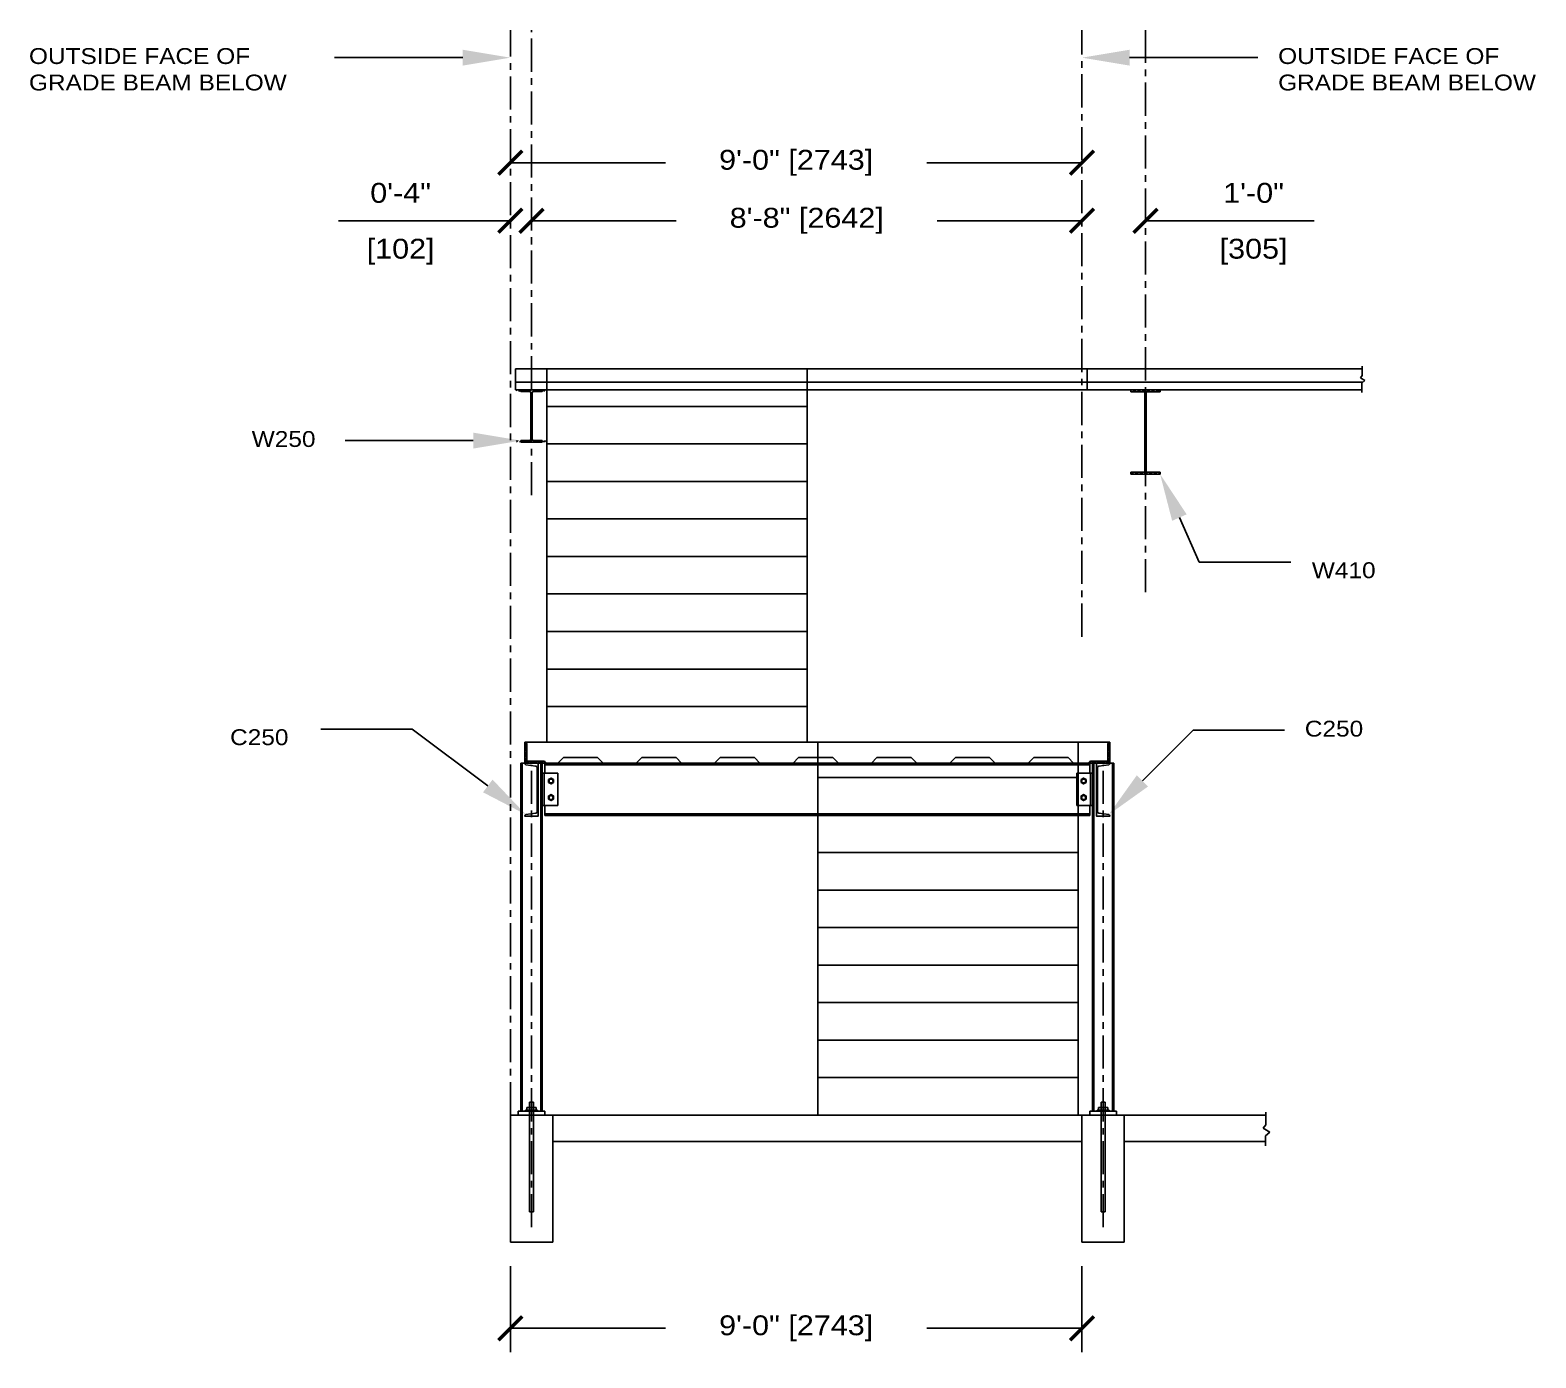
# Model space of a CAD drawing. Header units: inches. Extents: x -54 to 1371, y 14 to 582.
# Drawn here: x -54 to 230.5, y 57.8 to 308.7 of the extents above; entities that cross this region are included whole.
import ezdxf

# ---------------------------------------------------------------- set-up
doc = ezdxf.new("R2010")
doc.units = ezdxf.units.IN
doc.header["$MEASUREMENT"] = 0
doc.linetypes.add('CENTER', pattern=[2, 1.25, -0.25, 0.25, -0.25])
for name, color, linetype in [('C-241-1', 241, 'Continuous'), ('Center', 251, 'CENTER'), ('Dim', 5, 'Continuous'), ('Dim @ 48', 5, 'Continuous'), ('LAYER131A', 131, 'Continuous'), ('Mleader @ 48', 5, 'Continuous'), ('Struc_Section_BP', 135, 'Continuous'), ('Struc_Section_Conc', 71, 'Continuous'), ('Struc_Section_Dim', 5, 'Continuous'), ('Struc_Section_MachineBolt', 133, 'Continuous'), ('Struc_Section_Stair', 131, 'Continuous'), ('Struc_Section_Steel', 11, 'Continuous'), ('Structural_Section_StAngle', 2, 'Continuous'), ('Structural_Steel_Deck', 41, 'Continuous'), ('Structural_SteelBeam', 22, 'Continuous')]:
    doc.layers.add(name, color=color, linetype=linetype)
doc.styles.add('ROMANS', font='txt', dxfattribs={"width": 1.15})
doc.dimstyles.new('ROMANS', dxfattribs={"dimtxt": 0.078125, "dimasz": 0.09375, "dimexe": 0.09375, "dimexo": 0.09375, "dimgap": 0.0625, "dimtad": 0, "dimtih": 1, "dimdec": 4, "dimzin": 0, "dimdsep": 46, "dimtxsty": 'ROMANS', "dimcen": 0.0625, "dimadec": 0, "dimazin": 0, "dimtfac": 1, "dimtdec": 4, "dimtofl": 0, "dimtmove": 0, "dimatfit": 3, "dimfxl": 1, "dimtolj": 1, "dimtzin": 0, "dimarcsym": 0})
doc.dimstyles.new('ROMANS-beside', dxfattribs={"dimtxt": 0.078125, "dimasz": 0.09375, "dimexe": 0.09375, "dimexo": 0.09375, "dimgap": 0.0625, "dimtad": 1, "dimtih": 1, "dimdec": 4, "dimzin": 0, "dimdsep": 46, "dimtxsty": 'ROMANS', "dimcen": 0.0625, "dimadec": 0, "dimazin": 0, "dimtfac": 1, "dimtdec": 4, "dimtofl": 0, "dimtmove": 0, "dimatfit": 3, "dimfxl": 1, "dimtolj": 1, "dimtzin": 0, "dimarcsym": 0})

# ---------------------------------------------------------------- blocks, each defined once
blk = doc.blocks.new('_ARCHTICK')
at = {"color": 0, "linetype": 'Continuous', "const_width": 0.15}
blk.add_lwpolyline([(-0.5, -0.5), (0.5, 0.5)], dxfattribs=at)
blk = doc.blocks.new('*D13')
at = {"layer": 'DEFPOINTS', "color": 0, "transparency": 16777216}
for p in [(36.74, 283.61), (36.74, 282.2), (144.74, 282.2)]:
    blk.add_point(p, dxfattribs=at)
at = {"layer": 'Dim', "lineweight": -2, "transparency": 16777216}
for p, q in [((36.74, 286.7), (36.74, 288.11)), ((144.74, 286.7), (144.74, 288.11)), ((36.65, 283.61), (66.08, 283.61)), ((144.84, 283.61), (115.41, 283.61))]:
    blk.add_line(p, q, dxfattribs=at)
at = {"layer": 'Dim', "lineweight": -2, "transparency": 16777216, "xscale": 4.5, "yscale": 4.5, "zscale": 4.5, "rotation": 180}
blk.add_blockref('_ARCHTICK', (36.74, 283.61), dxfattribs=at)
at = {"layer": 'Dim', "lineweight": -2, "transparency": 16777216, "xscale": 4.5, "yscale": 4.5, "zscale": 4.5}
blk.add_blockref('_ARCHTICK', (144.74, 283.61), dxfattribs=at)
at = {"layer": 'Dim', "transparency": 16777216, "insert": (90.74, 283.61), "char_height": 3.75, "attachment_point": 5, "style": 'ROMANS'}
blk.add_mtext('\\A1;9\'-0" [2743]', dxfattribs=at)
blk = doc.blocks.new('*D14')
at = {"layer": 'DEFPOINTS', "color": 0, "transparency": 16777216}
for p in [(40.74, 272.97), (40.74, 272.66), (144.74, 272.97)]:
    blk.add_point(p, dxfattribs=at)
at = {"layer": 'Dim', "lineweight": -2, "transparency": 16777216}
for p, q in [((40.65, 272.66), (68.08, 272.66)), ((144.84, 272.66), (117.41, 272.66)), ((40.74, 268.47), (40.74, 268.16)), ((144.74, 268.47), (144.74, 268.16))]:
    blk.add_line(p, q, dxfattribs=at)
at = {"layer": 'Dim', "lineweight": -2, "transparency": 16777216, "xscale": 4.5, "yscale": 4.5, "zscale": 4.5, "rotation": 180}
blk.add_blockref('_ARCHTICK', (40.74, 272.66), dxfattribs=at)
at = {"layer": 'Dim', "lineweight": -2, "transparency": 16777216, "xscale": 4.5, "yscale": 4.5, "zscale": 4.5}
blk.add_blockref('_ARCHTICK', (144.74, 272.66), dxfattribs=at)
at = {"layer": 'Dim', "transparency": 16777216, "insert": (92.74, 272.66), "char_height": 3.75, "attachment_point": 5, "style": 'ROMANS'}
blk.add_mtext('\\A1;8\'-8" [2642]', dxfattribs=at)
blk = doc.blocks.new('*D15')
at = {"layer": 'DEFPOINTS', "color": 0, "transparency": 16777216}
for p in [(36.74, 272.66), (36.74, 272.66), (40.74, 272.66)]:
    blk.add_point(p, dxfattribs=at)
at = {"layer": 'Dim', "lineweight": -2, "transparency": 16777216}
for p, q in [((36.74, 272.66), (4.29, 272.66)), ((40.74, 272.66), (45.24, 272.66))]:
    blk.add_line(p, q, dxfattribs=at)
at = {"layer": 'Dim', "lineweight": -2, "transparency": 16777216, "xscale": 4.5, "yscale": 4.5, "zscale": 4.5}
blk.add_blockref('_ARCHTICK', (36.74, 272.66), dxfattribs=at)
at = {"layer": 'Dim', "lineweight": -2, "transparency": 16777216, "xscale": 4.5, "yscale": 4.5, "zscale": 4.5, "rotation": 180}
blk.add_blockref('_ARCHTICK', (40.74, 272.66), dxfattribs=at)
at = {"layer": 'Dim', "transparency": 16777216, "char_height": 3.75, "attachment_point": 5, "style": 'ROMANS'}
for s, insert in [('\\A1;0\'-4"', (16.01, 277.9)), ('\\A1;[102]', (16.01, 266.81))]:
    blk.add_mtext(s, dxfattribs=dict(at, insert=insert))
blk = doc.blocks.new('OUTSTANDINGCONN1')
at = {"layer": 'Struc_Section_MachineBolt', "ltscale": 2}
for points in [[(1.2, 4.36), (1.69, 4.08), (2.18, 4.36), (2.18, 4.92), (1.69, 5.2), (1.2, 4.92)], [(1.2, 1.22), (1.69, 0.94), (2.18, 1.22), (2.18, 1.78), (1.69, 2.06), (1.2, 1.78)]]:
    blk.add_lwpolyline(points, close=True, dxfattribs=at)
for centre in [(1.69, 4.64), (1.69, 1.5)]:
    blk.add_circle(centre, 0.375, dxfattribs=at)
at = {"layer": 'Struc_Section_Steel', "color": 131, "ltscale": 2}
for p, q in [((0, 6.14), (3, 6.14)), ((0, 6.14), (0, 0)), ((0.38, 6.14), (0.38, 0)), ((3, 6.14), (3, 0)), ((0, 0), (3, 0))]:
    blk.add_line(p, q, dxfattribs=at)
blk = doc.blocks.new('*D16')
at = {"layer": 'DEFPOINTS', "color": 0, "transparency": 16777216}
for p in [(144.74, 272.66), (156.74, 272.66), (156.74, 272.66)]:
    blk.add_point(p, dxfattribs=at)
at = {"layer": 'Dim', "lineweight": -2, "transparency": 16777216}
for p, q in [((144.74, 272.66), (140.24, 272.66)), ((156.74, 272.66), (188.58, 272.66))]:
    blk.add_line(p, q, dxfattribs=at)
at = {"layer": 'Dim', "lineweight": -2, "transparency": 16777216, "xscale": 4.5, "yscale": 4.5, "zscale": 4.5}
blk.add_blockref('_ARCHTICK', (144.74, 272.66), dxfattribs=at)
at = {"layer": 'Dim', "lineweight": -2, "transparency": 16777216, "xscale": 4.5, "yscale": 4.5, "zscale": 4.5, "rotation": 180}
blk.add_blockref('_ARCHTICK', (156.74, 272.66), dxfattribs=at)
at = {"layer": 'Dim', "transparency": 16777216, "char_height": 3.75, "attachment_point": 5, "style": 'ROMANS'}
for s, insert in [('\\A1;1\'-0"', (177.16, 277.9)), ('\\A1;[305]', (177.16, 266.81))]:
    blk.add_mtext(s, dxfattribs=dict(at, insert=insert))
blk = doc.blocks.new('*D17')
at = {"layer": 'DEFPOINTS', "color": 0, "transparency": 16777216}
for p in [(36.74, 79.69), (144.74, 79.69), (144.74, 63.43)]:
    blk.add_point(p, dxfattribs=at)
at = {"layer": 'Dim', "lineweight": -2, "transparency": 16777216}
for p, q in [((36.74, 75.19), (36.74, 58.93)), ((144.74, 75.19), (144.74, 58.93)), ((36.65, 63.43), (66.08, 63.43)), ((144.84, 63.43), (115.41, 63.43))]:
    blk.add_line(p, q, dxfattribs=at)
at = {"layer": 'Dim', "lineweight": -2, "transparency": 16777216, "xscale": 4.5, "yscale": 4.5, "zscale": 4.5, "rotation": 180}
blk.add_blockref('_ARCHTICK', (36.74, 63.43), dxfattribs=at)
at = {"layer": 'Dim', "lineweight": -2, "transparency": 16777216, "xscale": 4.5, "yscale": 4.5, "zscale": 4.5}
blk.add_blockref('_ARCHTICK', (144.74, 63.43), dxfattribs=at)
at = {"layer": 'Dim', "transparency": 16777216, "insert": (90.74, 63.43), "char_height": 3.75, "attachment_point": 5, "style": 'ROMANS'}
blk.add_mtext('\\A1;9\'-0" [2743]', dxfattribs=at)
blk = doc.blocks.new('C250X23')
at = {"layer": 'Struc_Section_Steel'}
blk.add_lwpolyline([(2.34, 0.29, -0.361844), (2.56, 0.05), (2.56, 0), (0, 0), (0, 10), (2.56, 10), (2.56, 9.95, -0.361844), (2.34, 9.71), (0.46, 9.45, 0.374734), (0.24, 9.2), (0.24, 0.8, 0.374734), (0.46, 0.55)], format="xyb", close=True, dxfattribs=at)

msp = doc.modelspace()

# ---------------------------------------------------------------- hatches: boundary and pattern name
at = {"layer": 'Mleader @ 48'}
for points in [[(27.74186, 304.9712), (36.74186, 303.4712), (27.74186, 301.9712)], [(153.74186, 304.9712), (144.74186, 303.4712), (153.74186, 301.9712)], [(29.74186, 232.62602), (38.74186, 231.12602), (29.74186, 229.62602)], [(161.77208, 215.97889), (159.49186, 224.81352), (164.51411, 217.19597)], [(157.22831, 165.78281), (149.80369, 160.47951), (155.10699, 167.90413)], [(33.38292, 167.08227), (39.68003, 160.47951), (31.58187, 164.68306)]]:
    msp.add_hatch(color=256, dxfattribs=at).paths.add_polyline_path(points)
at = {"layer": 'Struc_Section_Steel', "ltscale": 2}
h = msp.add_hatch(dxfattribs=at)
h.set_pattern_fill('STEEL', color=256, style=0)
h.set_pattern_definition([(45, (-5.0075, 198.5102), (-0.441942, 0.441942), []), (45, (-4.85125, 198.09507), (-0.441942, 0.441942), [])])
h.paths.add_polyline_path([(43.61686, 240.37602), (43.61686, 240.68852), (37.86686, 240.68852), (37.86686, 240.37602), (40.36686, 240.37602, -0.414213568), (40.61686, 240.12602), (40.61686, 231.37602, -0.414213568), (40.36686, 231.12602), (37.86686, 231.12602), (37.86686, 230.81352), (43.61686, 230.81352), (43.61686, 231.12602), (41.11686, 231.12602, -0.414213568), (40.86686, 231.37602), (40.86686, 240.12602, -0.414213568), (41.11686, 240.37602)])
at = {"layer": 'Structural_Section_StAngle'}
h = msp.add_hatch(dxfattribs=at)
h.set_pattern_fill('STEEL', color=256, style=0)
h.set_pattern_definition([(45, (-6118.89216, -5983.92285), (-0.265165043, 0.265165043), []), (45, (-6118.7984, -5983.6416), (-0.265165043, 0.265165043), [])])
h.paths.add_polyline_path([(39.83358, 170.56352), (39.83358, 173.81352, 0.414213568), (39.45858, 174.18852), (39.45858, 170.18852), (43.45858, 170.18852, 0.414213568), (43.08358, 170.56352)])
h = msp.add_hatch(dxfattribs=at)
h.set_pattern_fill('STEEL', color=256, style=0)
h.set_pattern_definition([(135, (6306.37587, -5985.63516), (0.265165043, 0.265165043), []), (135, (6306.2821, -5985.88424), (0.265165043, 0.265165043), [])])
h.paths.add_polyline_path([(146.40013, 170.56352, 0.414213568), (146.02513, 170.18852), (150.02513, 170.18852), (150.02513, 174.18852, 0.414213568), (149.65013, 173.81352), (149.65013, 170.56352)])
at = {"layer": 'Structural_SteelBeam'}
h = msp.add_hatch(dxfattribs=at)
h.set_pattern_fill('STEEL', color=256, style=0)
h.set_pattern_definition([(45, (83.3827, 170.8492), (-0.4419417, 0.4419417), []), (45, (83.5389, 170.4341), (-0.4419417, 0.4419417), [])])
h.paths.add_polyline_path([(153.99186, 240.68852), (153.99186, 240.31352), (156.61686, 240.31352), (156.61686, 225.18852), (153.99186, 225.18852), (153.99186, 224.81352), (156.74186, 224.81352), (156.74186, 240.68852)])
h.paths.add_polyline_path([(159.49186, 240.31352), (159.49186, 240.68852), (156.74186, 240.68852), (156.74186, 224.81352), (159.49186, 224.81352), (159.49186, 225.18852), (156.86686, 225.18852), (156.86686, 240.31352)])

# ---------------------------------------------------------------- linework, layer by layer
at = {"layer": 'C-241-1'}
for p, q in [((40.36577, 106.16017), (40.36577, 105.11893)), ((41.11794, 106.16017), (40.36577, 106.16017)), ((41.11794, 106.16017), (41.11794, 105.11893)), ((148.36577, 106.16017), (148.36577, 105.11893)), ((148.36577, 106.16017), (149.11794, 106.16017)), ((149.11794, 106.16017), (149.11794, 105.11893)), ((41.86278, 104.62408), (39.62093, 104.62408)), ((39.62093, 104.62408), (39.62093, 104.43852)), ((41.86278, 104.43852), (39.62093, 104.43852)), ((41.61278, 105.11893), (39.87093, 105.11893)), ((39.87093, 105.11893), (39.87093, 104.62408)), ((41.61278, 105.11893), (41.61278, 104.62408)), ((41.86278, 104.62408), (41.86278, 104.43852)), ((147.62093, 104.62408), (149.86278, 104.62408)), ((147.62093, 104.62408), (147.62093, 104.43852)), ((147.62093, 104.43852), (149.86278, 104.43852)), ((147.87093, 105.11893), (149.61278, 105.11893)), ((147.87093, 105.11893), (147.87093, 104.62408)), ((149.61278, 105.11893), (149.61278, 104.62408)), ((149.86278, 104.62408), (149.86278, 104.43852))]:
    msp.add_line(p, q, dxfattribs=at)
at = {"layer": 'C-241-1', "ltscale": 10}
for p, q in [((40.36577, 105.11893), (40.36577, 85.43852)), ((41.11794, 105.11893), (41.11794, 85.43852)), ((148.36577, 105.11893), (148.36577, 85.43852)), ((149.11794, 105.11893), (149.11794, 85.43852))]:
    msp.add_line(p, q, dxfattribs=at)
at = {"layer": 'C-241-1', "ltscale": 2}
for p, q in [((41.11794, 85.43852), (40.36577, 85.43852)), ((148.36577, 85.43852), (149.11794, 85.43852))]:
    msp.add_line(p, q, dxfattribs=at)
at = {"layer": 'Center', "linetype": 'CENTER', "ltscale": 5}
for p, q in [((36.74186, 103.68852), (36.74186, 308.67073)), ((40.74186, 220.8138), (40.74186, 308.67073)), ((144.74186, 194.07215), (144.74186, 308.67073)), ((156.74186, 202.50192), (156.74186, 308.67073)), ((40.74186, 82.51926), (40.74186, 170.18852)), ((148.74186, 82.51926), (148.74186, 170.18852))]:
    msp.add_line(p, q, dxfattribs=at)
at = {"layer": 'LAYER131A'}
for p, q in [((42.74186, 170.18852), (38.74186, 170.18852)), ((38.74186, 170.18852), (38.74186, 104.43852)), ((42.74186, 170.18852), (42.74186, 104.43852)), ((146.74186, 170.18852), (146.74186, 104.43852)), ((146.74186, 170.18852), (150.74186, 170.18852)), ((150.74186, 170.18852), (150.74186, 104.43852))]:
    msp.add_line(p, q, dxfattribs=at)
at = {"layer": 'Mleader @ 48'}
for p, q in [((17.4876, 303.4712), (3.50576, 303.4712)), ((27.74186, 303.4712), (17.4876, 303.4712)), ((153.74186, 303.4712), (163.99611, 303.4712)), ((163.99611, 303.4712), (177.97795, 303.4712)), ((19.4876, 231.12602), (5.50576, 231.12602)), ((29.74186, 231.12602), (19.4876, 231.12602)), ((163.1431, 216.58743), (166.89442, 208.13586)), ((166.89442, 208.13586), (184.17442, 208.13586)), ((18.20796, 176.59828), (0.92796, 176.59828)), ((32.48239, 165.88267), (18.20796, 176.59828)), ((156.16765, 166.84347), (165.73226, 176.40808)), ((165.73226, 176.40808), (183.01226, 176.40808))]:
    msp.add_line(p, q, dxfattribs=at)
at = {"layer": 'Struc_Section_BP', "ltscale": 2}
for points in [[(38.24186, 103.68852), (43.24186, 103.68852), (43.24186, 104.43852), (38.24186, 104.43852)], [(151.24186, 103.68852), (146.24186, 103.68852), (146.24186, 104.43852), (151.24186, 104.43852)]]:
    msp.add_lwpolyline(points, close=True, dxfattribs=at)
at = {"layer": 'Struc_Section_Conc', "ltscale": 2}
for p, q in [((37.74186, 244.68852), (145.74186, 244.68852)), ((37.74186, 240.68852), (37.74186, 244.68852)), ((145.74186, 240.68852), (145.74186, 244.68852)), ((145.74186, 244.68852), (197.65686, 244.68852)), ((94.46686, 240.68852), (37.74186, 240.68852)), ((94.46686, 240.68852), (145.74186, 240.68852)), ((145.74186, 240.68852), (197.59482, 240.68852)), ((45.70925, 170.18852), (46.75459, 171.23386)), ((46.75459, 171.23386), (53.22901, 171.23386)), ((54.27436, 170.18852), (53.22901, 171.23386)), ((60.52175, 170.18852), (61.56709, 171.23386)), ((61.56709, 171.23386), (68.04151, 171.23386)), ((69.08686, 170.18852), (68.04151, 171.23386)), ((75.33425, 170.18852), (76.37959, 171.23386)), ((76.37959, 171.23386), (82.85401, 171.23386)), ((83.89936, 170.18852), (82.85401, 171.23386)), ((90.14675, 170.18852), (91.19209, 171.23386)), ((91.19209, 171.23386), (97.66651, 171.23386)), ((98.71186, 170.18852), (97.66651, 171.23386)), ((104.95925, 170.18852), (106.00459, 171.23386)), ((112.47901, 171.23386), (106.00459, 171.23386)), ((113.52436, 170.18852), (112.47901, 171.23386)), ((119.77175, 170.18852), (120.81709, 171.23386)), ((127.29151, 171.23386), (120.81709, 171.23386)), ((128.33686, 170.18852), (127.29151, 171.23386)), ((134.58425, 170.18852), (135.62959, 171.23386)), ((142.10401, 171.23386), (135.62959, 171.23386)), ((143.14936, 170.18852), (142.10401, 171.23386)), ((43.45858, 170.18852), (45.6793, 170.18852)), ((45.70925, 170.18852), (43.45858, 170.18852)), ((54.27436, 170.18852), (60.4918, 170.18852)), ((60.52175, 170.18852), (57.47465, 170.18852)), ((69.08686, 170.18852), (75.3043, 170.18852)), ((75.33425, 170.18852), (72.28715, 170.18852)), ((83.89936, 170.18852), (90.1168, 170.18852)), ((90.14675, 170.18852), (87.09965, 170.18852)), ((98.71186, 170.18852), (101.75896, 170.18852)), ((104.95925, 170.18852), (98.7418, 170.18852)), ((113.52436, 170.18852), (116.57146, 170.18852)), ((119.77175, 170.18852), (113.5543, 170.18852)), ((128.33686, 170.18852), (131.38396, 170.18852)), ((134.58425, 170.18852), (128.3668, 170.18852)), ((143.14936, 170.18852), (146.02513, 170.18852))]:
    msp.add_line(p, q, dxfattribs=at)
at = {"layer": 'Struc_Section_Conc', "ltscale": 20}
for p, q in [((145.74186, 242.18852), (37.74186, 242.18852)), ((145.74186, 242.18852), (197.82473, 242.18852)), ((94.80436, 167.49852), (143.99186, 167.49852))]:
    msp.add_line(p, q, dxfattribs=at)
at = {"layer": 'Struc_Section_Dim', "ltscale": 2}
for p, q in [((197.65686, 245.18204), (197.65686, 243.40034)), ((197.65686, 243.40034), (197.35091, 242.98358)), ((197.35091, 242.98358), (198.18849, 242.48777)), ((198.18849, 242.48777), (197.59482, 241.99938)), ((197.59482, 241.99938), (197.59482, 240.23936)), ((36.74186, 103.68852), (179.45326, 103.68852)), ((36.74186, 79.68852), (36.74186, 103.68852)), ((44.74186, 79.68852), (44.74186, 103.68852)), ((144.74186, 79.68852), (144.74186, 103.68852)), ((152.74186, 79.68852), (152.74186, 103.68852)), ((179.45326, 104.26383), (179.45326, 101.85446)), ((179.45326, 101.85446), (178.98017, 101.21004)), ((178.98017, 101.21004), (180.23655, 100.46632)), ((180.23655, 100.46632), (179.39121, 99.7709)), ((179.39121, 99.7709), (179.39121, 97.89612)), ((44.74186, 98.68852), (144.74186, 98.68852)), ((152.74186, 98.68852), (179.39121, 98.68852)), ((36.74186, 79.68852), (44.74186, 79.68852)), ((144.74186, 79.68852), (152.74186, 79.68852))]:
    msp.add_line(p, q, dxfattribs=at)
at = {"layer": 'Struc_Section_Stair', "ltscale": 5}
for p, q in [((43.61686, 174.18852), (43.61686, 244.68852)), ((92.80436, 174.18852), (92.80436, 244.68852)), ((43.61686, 237.59852), (92.80436, 237.59852)), ((43.61686, 230.50852), (92.80436, 230.50852)), ((43.61686, 223.41852), (92.80436, 223.41852)), ((43.61686, 216.32852), (92.80436, 216.32852)), ((43.61686, 209.23852), (92.80436, 209.23852)), ((43.61686, 202.14852), (92.80436, 202.14852)), ((43.61686, 195.05852), (92.80436, 195.05852)), ((43.61686, 187.96852), (92.80436, 187.96852)), ((43.61686, 180.87852), (92.80436, 180.87852)), ((39.45858, 174.18852), (150.02513, 174.18852)), ((143.99186, 103.68852), (143.99186, 174.18852)), ((94.80436, 103.68852), (94.80436, 164.31352)), ((94.80436, 160.40852), (143.99186, 160.40852)), ((94.80436, 153.31852), (143.99186, 153.31852)), ((94.80436, 146.22852), (143.99186, 146.22852)), ((94.80436, 139.13852), (143.99186, 139.13852)), ((94.80436, 132.04852), (143.99186, 132.04852)), ((94.80436, 124.95852), (143.99186, 124.95852)), ((94.80436, 117.86852), (143.99186, 117.86852)), ((94.80436, 110.77852), (143.99186, 110.77852))]:
    msp.add_line(p, q, dxfattribs=at)
at = {"layer": 'Struc_Section_Stair', "ltscale": 10}
msp.add_line((94.80436, 164.31352), (94.80436, 174.18852), dxfattribs=at)
at = {"layer": 'Struc_Section_Steel'}
for p, q in [((38.74186, 240.68852), (42.74186, 240.68852)), ((38.74186, 240.37602), (38.74186, 240.68852)), ((38.74186, 240.37602), (40.36686, 240.37602)), ((40.61686, 231.37602), (40.61686, 240.12602)), ((40.86686, 231.37602), (40.86686, 240.12602)), ((41.11686, 240.37602), (42.74186, 240.37602)), ((42.74186, 240.68852), (42.74186, 240.37602)), ((38.74186, 230.81352), (38.74186, 231.12602)), ((40.36686, 231.12602), (38.74186, 231.12602)), ((42.74186, 230.81352), (38.74186, 230.81352)), ((42.74186, 231.12602), (41.11686, 231.12602)), ((42.74186, 231.12602), (42.74186, 230.81352)), ((42.74186, 170.18852), (146.74186, 170.18852)), ((43.24186, 168.32102), (43.24186, 170.18852)), ((43.24186, 160.31352), (43.24186, 162.18102)), ((43.24186, 160.31352), (146.24186, 160.31352))]:
    msp.add_line(p, q, dxfattribs=at)
at = {"layer": 'Struc_Section_Steel', "ltscale": 4}
for p, q in [((38.99186, 170.18852), (38.99186, 104.43852)), ((42.49186, 170.18852), (42.49186, 104.43852)), ((146.99186, 170.18852), (146.99186, 104.43852)), ((150.49186, 170.18852), (150.49186, 104.43852))]:
    msp.add_line(p, q, dxfattribs=at)
at = {"layer": 'Struc_Section_Steel', "ltscale": 10}
for p, q in [((43.24186, 169.87602), (146.24186, 169.87602)), ((43.24186, 160.62602), (146.24186, 160.62602))]:
    msp.add_line(p, q, dxfattribs=at)
at = {"layer": 'Struc_Section_Steel', "ltscale": 2}
for p, q in [((146.24186, 170.18852), (146.24186, 168.32102)), ((146.24186, 162.18102), (146.24186, 160.31352))]:
    msp.add_line(p, q, dxfattribs=at)
at = {"layer": 'Struc_Section_Steel'}
for centre, start, end in [((40.36686, 240.12602), 0, 90), ((41.11686, 240.12602), 90, 180), ((40.36686, 231.37602), 270, 0), ((41.11686, 231.37602), 180, 270)]:
    msp.add_arc(centre, 0.25, start, end, dxfattribs=at)
at = {"layer": 'Structural_Section_StAngle', "ltscale": 5}
for p, q in [((39.45858, 170.18852), (39.45858, 174.18852)), ((39.83358, 170.56352), (39.83358, 173.81352)), ((149.65013, 170.56352), (149.65013, 173.81352)), ((150.02513, 170.18852), (150.02513, 174.18852)), ((39.45858, 170.18852), (43.45858, 170.18852)), ((39.83358, 170.56352), (43.08358, 170.56352)), ((150.02513, 170.18852), (146.02513, 170.18852)), ((149.65013, 170.56352), (146.40013, 170.56352))]:
    msp.add_line(p, q, dxfattribs=at)
at = {"layer": 'Structural_Section_StAngle'}
for p, q in [((39.45858, 174.18852), (39.45858, 174.18852)), ((150.02513, 174.18852), (150.02513, 174.18852))]:
    msp.add_line(p, q, dxfattribs=at)
at = {"layer": 'Structural_Section_StAngle', "ltscale": 5}
for centre, start, end in [((39.45858, 173.81352), 360, 90), ((150.02513, 173.81352), 90, 180), ((43.08358, 170.18852), 0, 90), ((146.40013, 170.18852), 90, 180)]:
    msp.add_arc(centre, 0.375, start, end, dxfattribs=at)
at = {"layer": 'Structural_Steel_Deck'}
msp.add_line((45.70925, 170.18852), (43.45858, 170.18852), dxfattribs=at)
at = {"layer": 'Structural_SteelBeam'}
for p, q in [((153.99186, 240.68852), (159.49186, 240.68852)), ((153.99186, 240.68852), (153.99186, 240.31352)), ((153.99186, 240.31352), (156.61686, 240.31352)), ((156.61686, 240.31352), (156.61686, 225.18852)), ((156.86686, 240.31352), (156.86686, 225.18852)), ((156.86686, 240.31352), (159.49186, 240.31352)), ((159.49186, 240.68852), (159.49186, 240.31352)), ((153.99186, 225.18852), (156.61686, 225.18852)), ((153.99186, 225.18852), (153.99186, 224.81352)), ((153.99186, 224.81352), (159.49186, 224.81352)), ((156.86686, 225.18852), (159.49186, 225.18852)), ((159.49186, 225.18852), (159.49186, 224.81352))]:
    msp.add_line(p, q, dxfattribs=at)

# ---------------------------------------------------------------- block references
at = {"layer": 'Struc_Section_Dim'}
msp.add_blockref('OUTSTANDINGCONN1', (42.74186, 162.18102), dxfattribs=at)
at = {"layer": 'Struc_Section_Dim', "xscale": -1}
msp.add_blockref('OUTSTANDINGCONN1', (146.74186, 162.18102), dxfattribs=at)
at = {"layer": 'Struc_Section_Steel', "xscale": -1}
msp.add_blockref('C250X23', (42.02186, 160.18852), dxfattribs=at)
at = {"layer": 'Struc_Section_Steel'}
msp.add_blockref('C250X23', (147.46186, 160.18852), dxfattribs=at)

# ---------------------------------------------------------------- texts
at = {"layer": 'Mleader @ 48', "width": 1.15}
for s, p in [('OUTSIDE FACE OF', (-54.2071, 302.2712)), ('OUTSIDE FACE OF', (181.8051, 302.2712)), ('GRADE BEAM BELOW', (-54.2071, 297.2712)), ('GRADE BEAM BELOW', (181.8051, 297.2712)), ('W250', (-12.12139, 229.92602)), ('W410', (188.16585, 205.13586)), ('C250', (-16.20633, 173.59828)), ('C250', (186.8394, 175.20808))]:
    msp.add_text(s, height=3, dxfattribs=at).set_placement(p)

# ---------------------------------------------------------------- dimensions: what is measured, and where the dimension line sits
at = {"layer": 'Dim @ 48'}
for base, p1, p2, dimstyle, override, picture, middle in [((36.74186, 283.60642), (144.74186, 282.20499), (36.74186, 282.20499), 'ROMANS', {"dimscale": 48, "dimtxt": 0.078125, "dimasz": 0.09375, "dimexe": 0.09375, "dimexo": 0.09375, "dimgap": 0.0625, "dimcen": 0.0625, "dimtix": 0, "dimtofl": 0, "dimtmove": 2, "dimatfit": 0}, '*D13', (90.74186, 283.60642)), ((36.74186, 272.66488), (40.74186, 272.66488), (36.74186, 272.66488), 'ROMANS-beside', {"dimscale": 48, "dimtxt": 0.078125, "dimasz": 0.09375, "dimexe": 0.09375, "dimexo": 0.09375, "dimgap": 0.0625, "dimcen": 0.0625, "dimtix": 0, "dimtofl": 0, "dimtmove": 0, "dimatfit": 0}, '*D15', (16.01418, 272.66488)), ((40.74186, 272.66488), (144.74186, 272.97324), (40.74186, 272.97324), 'ROMANS', {"dimscale": 48, "dimtxt": 0.078125, "dimasz": 0.09375, "dimexe": 0.09375, "dimexo": 0.09375, "dimgap": 0.0625, "dimcen": 0.0625, "dimtix": 0, "dimtofl": 0, "dimtmove": 2, "dimatfit": 0}, '*D14', (92.74186, 272.66488))]:
    dim = msp.add_linear_dim(base=base, p1=p1, p2=p2, angle=180, dimstyle=dimstyle, override=override, dxfattribs=at)
    dim.commit()
    dim.dimension.update_dxf_attribs({"geometry": picture, "text_midpoint": middle})
for base, p1, p2, dimstyle, override, picture, middle in [((156.74186, 272.66488), (144.74186, 272.66488), (156.74186, 272.66488), 'ROMANS-beside', {"dimscale": 48, "dimtxt": 0.078125, "dimasz": 0.09375, "dimexe": 0.09375, "dimexo": 0.09375, "dimgap": 0.0625, "dimcen": 0.0625, "dimtix": 0, "dimtofl": 0, "dimtmove": 0, "dimatfit": 0}, '*D16', (177.1615, 272.66488)), ((144.74186, 63.4349), (36.74186, 79.68852), (144.74186, 79.68852), 'ROMANS', {"dimscale": 48, "dimtxt": 0.078125, "dimasz": 0.09375, "dimexe": 0.09375, "dimexo": 0.09375, "dimgap": 0.0625, "dimcen": 0.0625, "dimtix": 0, "dimtofl": 0, "dimtmove": 2, "dimatfit": 0}, '*D17', (90.74186, 63.4349))]:
    dim = msp.add_linear_dim(base=base, p1=p1, p2=p2, dimstyle=dimstyle, override=override, dxfattribs=at)
    dim.commit()
    dim.dimension.update_dxf_attribs({"geometry": picture, "text_midpoint": middle})

doc.saveas('drawing.dxf')
